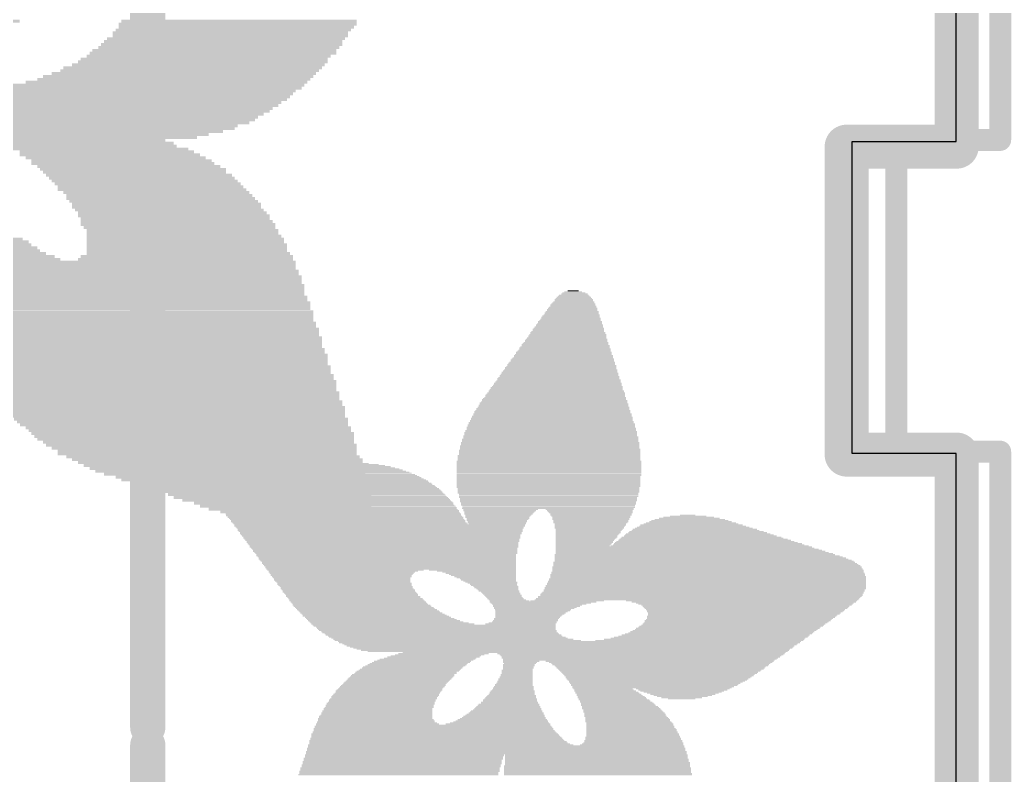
# Model space of a CAD drawing. Extents: x -0.1 to 24.1, y -0.3 to 31.9.
# Drawn here: x 18.34 to 24.06, y 18.09 to 22.45 of the extents above; entities that cross this region are included whole.
import ezdxf

# ---------------------------------------------------------------- set-up
doc = ezdxf.new("R2010")
doc.units = 0
for name, color, linetype in [('16', 132, 'CONTINUOUS'), ('20', 53, 'CONTINUOUS'), ('21', 253, 'CONTINUOUS'), ('22', 253, 'CONTINUOUS'), ('51', 253, 'CONTINUOUS'), ('52', 253, 'CONTINUOUS')]:
    doc.layers.add(name, color=color, linetype=linetype)

# ---------------------------------------------------------------- blocks, each defined once
blk = doc.blocks.new('RECT')
blk.add_solid([(-0.5, -0.5), (0.5, -0.5), (-0.5, 0.5), (0.5, 0.5)])

msp = doc.modelspace()

# ---------------------------------------------------------------- linework, layer by layer
at = {"layer": '16', "const_width": 0.254}
for points in [[(23.749, 21.717), (23.749, 27.813)], [(23.114, 19.939), (23.114, 21.717)], [(23.114, 21.717), (23.749, 21.717)], [(23.749, 19.939), (23.114, 19.939)], [(23.749, 15.113), (23.749, 19.939)]]:
    msp.add_lwpolyline(points, dxfattribs=at)
at = {"layer": '16', "const_width": 0.127}
for points in [[(23.1775, 21.717, 1), (23.0505, 21.717)], [(23.114, 21.7805, 1), (23.114, 21.6535)], [(23.749, 21.6535, 1), (23.749, 21.7805)], [(23.6855, 21.717, 1), (23.8125, 21.717)], [(23.114, 20.0025, 1), (23.114, 19.8755)], [(23.8125, 19.939, 1), (23.6855, 19.939)], [(23.749, 19.8755, 1), (23.749, 20.0025)], [(23.0505, 19.939, 1), (23.1775, 19.939)]]:
    msp.add_lwpolyline(points, format="xyb", dxfattribs=at)
at = {"layer": '20'}
for p, q in [((23.746, 21.746), (23.746, 28)), ((23.146, 19.946), (23.146, 21.746)), ((23.146, 21.746), (23.746, 21.746)), ((23.746, 19.946), (23.146, 19.946)), ((23.746, 15.0586), (23.746, 19.946))]:
    msp.add_line(p, q, dxfattribs=at)
at = {"layer": '21', "const_width": 0.2032}
msp.add_lwpolyline([(19.08, 18.3626), (19.08, 30.9226)], dxfattribs=at)
at = {"layer": '21', "const_width": 0.1016}
msp.add_lwpolyline([(19.0292, 18.3626, 1), (19.1308, 18.3626)], format="xyb", dxfattribs=at)
at = {"layer": '51', "const_width": 0.2032}
msp.add_lwpolyline([(19.08, 18.2626), (19.08, 15.8226)], dxfattribs=at)
at = {"layer": '51', "const_width": 0.1016}
msp.add_lwpolyline([(19.1308, 18.2626, 1), (19.0292, 18.2626)], format="xyb", dxfattribs=at)
at = {"layer": '52', "const_width": 0.127}
for points in [[(24, 27.756), (24, 21.756)], [(23.4, 21.756), (23.4, 19.956)], [(24, 21.756), (23.4, 21.756)], [(23.4, 19.956), (24, 19.956)], [(24, 19.956), (24, 0.256)]]:
    msp.add_lwpolyline(points, dxfattribs=at)
at = {"layer": '52', "const_width": 0.0635}
for points in [[(23.4, 21.7877, 1), (23.4, 21.7243)], [(23.4318, 21.756, 1), (23.3683, 21.756)], [(24, 21.7243, 1), (24, 21.7877)], [(23.9683, 21.756, 1), (24.0317, 21.756)], [(23.4, 19.9877, 1), (23.4, 19.9243)], [(23.3683, 19.956, 1), (23.4318, 19.956)], [(24.0317, 19.956, 1), (23.9683, 19.956)], [(24, 19.9243, 1), (24, 19.9877)]]:
    msp.add_lwpolyline(points, format="xyb", dxfattribs=at)

# ---------------------------------------------------------------- block references
at = {"layer": '21'}
for p, xscale, yscale in [((21.536, 20.8851), 0.0635, 0.0063), ((21.5392, 20.8344), 0.2222, 0.0063), ((21.5392, 20.828), 0.2222, 0.0064), ((21.5392, 20.8407), 0.2096, 0.0064), ((21.5392, 20.847), 0.1968, 0.0063), ((21.5392, 20.8534), 0.1842, 0.0064), ((21.5392, 20.8598), 0.1714, 0.0063), ((21.5424, 20.8661), 0.1524, 0.0064), ((21.5392, 20.8725), 0.1334, 0.0063), ((21.536, 20.8788), 0.1016, 0.0064), ((21.5297, 20.7772), 0.2921, 0.0064), ((21.5297, 20.7708), 0.2921, 0.0063), ((21.5328, 20.7836), 0.2857, 0.0063), ((21.5328, 20.7899), 0.2731, 0.0064), ((21.5328, 20.8026), 0.2603, 0.0064), ((21.536, 20.7963), 0.2667, 0.0063), ((21.536, 20.8089), 0.254, 0.0063), ((21.536, 20.8153), 0.2413, 0.0064), ((21.5392, 20.8217), 0.235, 0.0063), ((21.517, 20.7137), 0.3556, 0.0064), ((21.5202, 20.7201), 0.3493, 0.0063), ((21.5202, 20.7327), 0.3365, 0.0063), ((21.5234, 20.7264), 0.3429, 0.0064), ((21.5233, 20.7391), 0.3302, 0.0064), ((21.5265, 20.7455), 0.3238, 0.0063), ((21.5265, 20.7582), 0.3112, 0.0063), ((21.5265, 20.7518), 0.3112, 0.0064), ((21.5297, 20.7645), 0.3048, 0.0064), ((21.5075, 20.6629), 0.4127, 0.0064), ((21.5075, 20.6565), 0.4127, 0.0063), ((21.5106, 20.6693), 0.4064, 0.0063), ((21.5107, 20.6756), 0.3937, 0.0064), ((21.5138, 20.6883), 0.3874, 0.0064), ((21.5138, 20.682), 0.3874, 0.0063), ((21.5138, 20.6946), 0.3746, 0.0063), ((21.517, 20.7074), 0.3683, 0.0063), ((21.517, 20.701), 0.3683, 0.0064), ((21.4947, 20.5994), 0.4763, 0.0064), ((21.4979, 20.6058), 0.4699, 0.0063), ((21.4979, 20.6121), 0.4572, 0.0064), ((21.5011, 20.6248), 0.4508, 0.0064), ((21.5011, 20.6184), 0.4508, 0.0063), ((21.5043, 20.6312), 0.4445, 0.0063), ((21.5043, 20.6439), 0.4318, 0.0063), ((21.5043, 20.6375), 0.4318, 0.0064), ((21.5043, 20.6502), 0.4191, 0.0064), ((21.4852, 20.5422), 0.5334, 0.0063), ((21.4853, 20.555), 0.5207, 0.0063), ((21.4884, 20.5486), 0.527, 0.0064), ((21.4884, 20.5613), 0.5144, 0.0064), ((21.4884, 20.574), 0.5016, 0.0064), ((21.4916, 20.5677), 0.508, 0.0063), ((21.4916, 20.5803), 0.4953, 0.0063), ((21.4947, 20.5867), 0.4889, 0.0064), ((21.4947, 20.5931), 0.4763, 0.0063), ((21.4726, 20.4851), 0.5969, 0.0064), ((21.4757, 20.4915), 0.5906, 0.0063), ((21.4757, 20.4978), 0.5778, 0.0064), ((21.4789, 20.5105), 0.5715, 0.0064), ((21.4789, 20.5041), 0.5715, 0.0063), ((21.4789, 20.5169), 0.5588, 0.0063), ((21.4821, 20.5296), 0.5525, 0.0063), ((21.4821, 20.5232), 0.5525, 0.0064), ((21.4821, 20.5359), 0.5397, 0.0064), ((21.463, 20.428), 0.654, 0.0063), ((21.463, 20.4407), 0.6414, 0.0063), ((21.463, 20.4343), 0.6414, 0.0064), ((21.4662, 20.447), 0.635, 0.0064), ((21.4662, 20.4597), 0.6223, 0.0064), ((21.4694, 20.4534), 0.6287, 0.0063), ((21.4694, 20.4661), 0.6159, 0.0063), ((21.4725, 20.4724), 0.6096, 0.0064), ((21.4726, 20.4788), 0.5969, 0.0063), ((21.4503, 20.3772), 0.7048, 0.0063), ((21.4535, 20.3708), 0.7112, 0.0064), ((21.4535, 20.3835), 0.6985, 0.0064), ((21.4566, 20.3899), 0.6921, 0.0063), ((21.4535, 20.3962), 0.6858, 0.0064), ((21.4566, 20.4026), 0.6795, 0.0063), ((21.4566, 20.4153), 0.6667, 0.0063), ((21.4598, 20.4089), 0.6731, 0.0064), ((21.4598, 20.4216), 0.6604, 0.0064), ((21.4376, 20.3137), 0.7684, 0.0063), ((21.4408, 20.3264), 0.762, 0.0063), ((21.4408, 20.32), 0.762, 0.0064), ((21.444, 20.3327), 0.7557, 0.0064), ((21.444, 20.3391), 0.7429, 0.0063), ((21.4471, 20.3518), 0.7366, 0.0063), ((21.4471, 20.3454), 0.7366, 0.0064), ((21.4472, 20.3581), 0.7239, 0.0064), ((21.4503, 20.3645), 0.7176, 0.0063), ((21.4249, 20.2565), 0.8318, 0.0064), ((21.4281, 20.2629), 0.8255, 0.0063), ((21.4313, 20.2692), 0.8191, 0.0064), ((21.4313, 20.2819), 0.8065, 0.0064), ((21.4313, 20.2756), 0.8065, 0.0063), ((21.4345, 20.2883), 0.8001, 0.0063), ((21.4376, 20.2946), 0.7938, 0.0064), ((21.4376, 20.3073), 0.781, 0.0064), ((21.4376, 20.301), 0.781, 0.0063), ((21.4185, 20.2057), 0.8827, 0.0064), ((21.4185, 20.1994), 0.8827, 0.0063), ((21.4217, 20.2121), 0.8763, 0.0063), ((21.4217, 20.2248), 0.8636, 0.0063), ((21.4217, 20.2184), 0.8636, 0.0064), ((21.4217, 20.2375), 0.8509, 0.0063), ((21.4249, 20.2311), 0.8572, 0.0064), ((21.4249, 20.2438), 0.8446, 0.0064), ((21.4281, 20.2502), 0.8382, 0.0063), ((21.4122, 20.1486), 0.9334, 0.0063), ((21.4122, 20.1422), 0.9334, 0.0064), ((21.4122, 20.1613), 0.9208, 0.0063), ((21.4154, 20.1549), 0.9271, 0.0064), ((21.4154, 20.174), 0.9144, 0.0063), ((21.4154, 20.1676), 0.9144, 0.0064), ((21.4154, 20.1867), 0.9017, 0.0063), ((21.4154, 20.1803), 0.9017, 0.0064), ((21.4185, 20.193), 0.8953, 0.0064), ((21.4059, 20.0978), 0.9715, 0.0063), ((21.4091, 20.0914), 0.9779, 0.0064), ((21.4091, 20.0851), 0.9779, 0.0063), ((21.409, 20.1105), 0.9652, 0.0063), ((21.409, 20.1041), 0.9652, 0.0064), ((21.4091, 20.1232), 0.9525, 0.0063), ((21.4122, 20.1168), 0.9588, 0.0064), ((21.409, 20.1359), 0.9398, 0.0063), ((21.4122, 20.1295), 0.9462, 0.0064), ((21.4027, 20.0279), 1.016, 0.0064), ((21.4027, 20.047), 1.0033, 0.0063), ((21.4059, 20.0406), 1.0097, 0.0064), ((21.4059, 20.0343), 1.0097, 0.0063), ((21.4059, 20.066), 0.9969, 0.0064), ((21.4059, 20.0597), 0.9969, 0.0063), ((21.4059, 20.0533), 0.9969, 0.0064), ((21.409, 20.0724), 0.9906, 0.0063), ((21.4059, 20.0787), 0.9843, 0.0064), ((21.3995, 19.9898), 1.035, 0.0064), ((21.3995, 19.9835), 1.035, 0.0063), ((21.3995, 19.9771), 1.035, 0.0064), ((21.4027, 19.9708), 1.0414, 0.0063), ((21.4027, 20.0089), 1.0287, 0.0063), ((21.4027, 20.0025), 1.0287, 0.0064), ((21.4027, 19.9962), 1.0287, 0.0063), ((21.4027, 20.0216), 1.016, 0.0063), ((21.4027, 20.0152), 1.016, 0.0064), ((21.3964, 19.9327), 1.0541, 0.0063), ((21.3964, 19.9263), 1.0541, 0.0064), ((21.3964, 19.92), 1.0541, 0.0063), ((21.3964, 19.9136), 1.0541, 0.0064), ((21.3995, 19.9644), 1.0478, 0.0064), ((21.3995, 19.9581), 1.0478, 0.0063), ((21.3995, 19.9517), 1.0478, 0.0064), ((21.3995, 19.9454), 1.0478, 0.0063), ((21.3995, 19.939), 1.0478, 0.0064), ((20.012, 19.8565), 1.0414, 0.0063), ((20.0025, 19.8628), 1.0096, 0.0064), ((19.9962, 19.8692), 0.9715, 0.0063), ((19.9867, 19.8755), 0.9271, 0.0064), ((19.974, 19.8819), 0.8763, 0.0063), ((19.9581, 19.8882), 0.7937, 0.0064), ((21.3963, 19.9009), 1.0668, 0.0064), ((21.3963, 19.8946), 1.0668, 0.0063), ((21.3963, 19.8882), 1.0668, 0.0064), ((21.3963, 19.8819), 1.0668, 0.0063), ((21.3963, 19.8755), 1.0668, 0.0064), ((21.3963, 19.8692), 1.0668, 0.0063), ((21.3963, 19.8628), 1.0668, 0.0064), ((21.3963, 19.8565), 1.0668, 0.0063), ((21.3964, 19.9073), 1.0541, 0.0063), ((20.0533, 19.812), 1.1874, 0.0064), ((20.0597, 19.8056), 1.2001, 0.0063), ((20.066, 19.7993), 1.2128, 0.0064), ((20.0501, 19.8184), 1.1684, 0.0063), ((20.0374, 19.8311), 1.1303, 0.0063), ((20.047, 19.8247), 1.1493, 0.0064), ((20.0343, 19.8374), 1.1113, 0.0064), ((20.0184, 19.8501), 1.0668, 0.0064), ((20.0279, 19.8438), 1.0858, 0.0063), ((21.3963, 19.8501), 1.0668, 0.0064), ((21.3963, 19.8438), 1.0668, 0.0063), ((21.3963, 19.8374), 1.0668, 0.0064), ((21.3963, 19.8311), 1.0668, 0.0063), ((21.3963, 19.8247), 1.0668, 0.0064), ((21.3963, 19.8184), 1.0668, 0.0063), ((21.3932, 19.812), 1.0605, 0.0064), ((21.3932, 19.8056), 1.0605, 0.0063), ((21.3932, 19.7993), 1.0605, 0.0064), ((20.0914, 19.7612), 1.289, 0.0064), ((20.0946, 19.7549), 1.2954, 0.0063), ((20.1041, 19.7422), 1.3144, 0.0063), ((20.0851, 19.7675), 1.2763, 0.0063), ((20.0978, 19.7485), 1.3017, 0.0064), ((20.0692, 19.793), 1.2319, 0.0063), ((20.0755, 19.7866), 1.2446, 0.0064), ((20.0787, 19.7803), 1.251, 0.0063), ((20.0851, 19.7739), 1.2637, 0.0064), ((21.3932, 19.793), 1.0605, 0.0063), ((21.3932, 19.7866), 1.0605, 0.0064), ((21.3932, 19.7803), 1.0605, 0.0063), ((21.3932, 19.7739), 1.0605, 0.0064), ((21.3932, 19.7675), 1.0605, 0.0063), ((21.3932, 19.7612), 1.0605, 0.0064), ((21.3932, 19.7549), 1.0605, 0.0063), ((21.39, 19.7485), 1.0541, 0.0064), ((21.3932, 19.7422), 1.0477, 0.0063), ((20.1105, 19.7358), 1.3145, 0.0064), ((20.1136, 19.7294), 1.3208, 0.0063), ((20.1168, 19.7231), 1.3272, 0.0064), ((20.1199, 19.7168), 1.3335, 0.0063), ((20.1264, 19.7104), 1.3335, 0.0064), ((20.1295, 19.7041), 1.3398, 0.0063), ((20.1359, 19.6977), 1.3399, 0.0064), ((20.139, 19.6913), 1.3462, 0.0063), ((20.1454, 19.685), 1.3462, 0.0064), ((21.39, 19.7168), 1.0414, 0.0063), ((21.3932, 19.7358), 1.0477, 0.0064), ((21.3932, 19.7294), 1.0477, 0.0063), ((21.3932, 19.7231), 1.0477, 0.0064), ((21.3932, 19.7104), 1.0351, 0.0064), ((21.3932, 19.7041), 1.0351, 0.0063), ((21.3932, 19.6977), 1.0351, 0.0064), ((21.39, 19.6913), 1.0287, 0.0063), ((21.3932, 19.685), 1.0223, 0.0064), ((20.1486, 19.6787), 1.3525, 0.0063), ((20.1549, 19.6723), 1.3526, 0.0064), ((20.158, 19.666), 1.3589, 0.0063), ((20.1645, 19.6596), 1.3589, 0.0064), ((20.1676, 19.6532), 1.3526, 0.0063), ((20.174, 19.6469), 1.3525, 0.0064), ((20.1772, 19.6406), 1.3589, 0.0063), ((20.1835, 19.6342), 1.3589, 0.0064), ((20.1867, 19.6279), 1.3525, 0.0063), ((21.3932, 19.6787), 1.0223, 0.0063), ((21.3932, 19.6723), 1.0223, 0.0064), ((21.39, 19.666), 1.016, 0.0063), ((21.3932, 19.6596), 1.0097, 0.0064), ((21.3932, 19.6532), 1.0097, 0.0063), ((21.39, 19.6469), 1.0033, 0.0064), ((21.39, 19.6279), 0.9906, 0.0063), ((21.3932, 19.6406), 0.9969, 0.0063), ((21.3932, 19.6342), 0.9969, 0.0064), ((20.1898, 19.6215), 1.3589, 0.0064), ((20.1961, 19.6151), 1.3589, 0.0063), ((20.1994, 19.6088), 1.3525, 0.0064), ((20.2057, 19.6025), 1.3526, 0.0063), ((20.2089, 19.5961), 1.3589, 0.0064), ((20.2121, 19.5898), 1.3525, 0.0063), ((20.2184, 19.5834), 1.3526, 0.0064), ((20.2216, 19.577), 1.3589, 0.0063), ((20.2248, 19.5707), 1.3525, 0.0064), ((21.1105, 19.6151), 0.4191, 0.0063), ((21.1169, 19.6215), 0.4318, 0.0064), ((21.1106, 19.6088), 0.4064, 0.0064), ((21.1074, 19.6025), 0.4, 0.0063), ((21.1043, 19.5961), 0.3937, 0.0064), ((21.1042, 19.5898), 0.381, 0.0063), ((21.1011, 19.5834), 0.3747, 0.0064), ((21.0979, 19.577), 0.3683, 0.0063), ((21.1011, 19.5707), 0.3619, 0.0064), ((21.6313, 19.6215), 0.508, 0.0064), ((21.6313, 19.6151), 0.4953, 0.0063), ((21.6345, 19.6088), 0.4889, 0.0064), ((21.6376, 19.6025), 0.4826, 0.0063), ((21.6377, 19.5961), 0.4699, 0.0064), ((21.6377, 19.5898), 0.4699, 0.0063), ((21.6376, 19.5834), 0.4572, 0.0064), ((21.6408, 19.577), 0.4508, 0.0063), ((21.6377, 19.5707), 0.4445, 0.0064), ((22.206, 19.5707), 0.3493, 0.0064), ((22.2028, 19.577), 0.2921, 0.0063), ((22.1996, 19.5834), 0.2096, 0.0064), ((22.1965, 19.5898), 0.0889, 0.0063), ((20.2311, 19.5644), 1.3526, 0.0063), ((20.2375, 19.558), 1.3525, 0.0064), ((20.2375, 19.5517), 1.3525, 0.0063), ((20.2438, 19.5453), 1.3526, 0.0064), ((20.2502, 19.5389), 1.3525, 0.0063), ((20.4184, 19.5326), 1.6764, 0.0064), ((20.4184, 19.5263), 1.6764, 0.0063), ((20.4184, 19.5199), 1.6637, 0.0064), ((20.4216, 19.5136), 1.6574, 0.0063), ((21.0979, 19.5644), 0.3556, 0.0063), ((21.0947, 19.558), 0.3492, 0.0064), ((21.0979, 19.5517), 0.3429, 0.0063), ((21.0947, 19.5453), 0.3366, 0.0064), ((21.0979, 19.5389), 0.3302, 0.0063), ((21.6377, 19.5644), 0.4445, 0.0063), ((21.6376, 19.558), 0.4318, 0.0064), ((21.6376, 19.5517), 0.4318, 0.0063), ((21.6345, 19.5453), 0.4255, 0.0064), ((21.6345, 19.5389), 0.4127, 0.0063), ((21.6345, 19.5326), 0.4127, 0.0064), ((21.6313, 19.5263), 0.4064, 0.0063), ((21.6281, 19.5199), 0.4, 0.0064), ((21.6281, 19.5136), 0.4, 0.0063), ((22.2314, 19.5136), 0.6795, 0.0063), ((22.2281, 19.5199), 0.6477, 0.0064), ((22.225, 19.5263), 0.616, 0.0063), ((22.2187, 19.5326), 0.5905, 0.0064), ((22.2155, 19.5389), 0.5461, 0.0063), ((22.2155, 19.5453), 0.5207, 0.0064), ((22.2123, 19.5517), 0.4762, 0.0063), ((22.2092, 19.558), 0.4445, 0.0064), ((22.2091, 19.5644), 0.4064, 0.0063), ((20.4216, 19.5072), 1.6446, 0.0064), ((20.4216, 19.5008), 1.6446, 0.0063), ((20.4247, 19.4945), 1.6383, 0.0064), ((20.4248, 19.4882), 1.6256, 0.0063), ((20.4248, 19.4818), 1.6256, 0.0064), ((20.4247, 19.4755), 1.6129, 0.0063), ((20.428, 19.4691), 1.6065, 0.0064), ((20.4311, 19.4627), 1.6002, 0.0063), ((20.4311, 19.4564), 1.6002, 0.0064), ((21.6281, 19.5072), 0.3874, 0.0064), ((21.6249, 19.5008), 0.381, 0.0063), ((21.6154, 19.4755), 0.362, 0.0063), ((21.6122, 19.4691), 0.3556, 0.0064), ((21.6122, 19.4627), 0.3556, 0.0063), ((21.609, 19.4564), 0.3493, 0.0064), ((21.6218, 19.4945), 0.3747, 0.0064), ((21.6218, 19.4882), 0.3747, 0.0063), ((21.6186, 19.4818), 0.3683, 0.0064), ((22.279, 19.4564), 0.9398, 0.0064), ((22.2758, 19.4627), 0.9208, 0.0063), ((22.2695, 19.4691), 0.8827, 0.0064), ((22.2631, 19.4755), 0.8572, 0.0063), ((22.2568, 19.4818), 0.8319, 0.0064), ((22.2536, 19.4882), 0.8001, 0.0063), ((22.2473, 19.4945), 0.7747, 0.0064), ((22.2409, 19.5008), 0.7366, 0.0063), ((22.2377, 19.5072), 0.7176, 0.0064), ((20.4312, 19.4501), 1.5875, 0.0063), ((20.4343, 19.4437), 1.5812, 0.0064), ((20.4375, 19.4374), 1.5748, 0.0063), ((20.4343, 19.431), 1.5684, 0.0064), ((20.4375, 19.4246), 1.5621, 0.0063), ((20.4407, 19.4183), 1.5557, 0.0064), ((20.4438, 19.412), 1.5494, 0.0063), ((20.4438, 19.4056), 1.5494, 0.0064), ((20.4439, 19.3993), 1.5367, 0.0063), ((21.6059, 19.4501), 0.3429, 0.0063), ((21.6027, 19.4437), 0.3366, 0.0064), ((21.5995, 19.4374), 0.3302, 0.0063), ((21.5995, 19.431), 0.3302, 0.0064), ((21.5964, 19.4246), 0.3239, 0.0063), ((21.5932, 19.4183), 0.3175, 0.0064), ((21.59, 19.412), 0.3112, 0.0063), ((22.1742, 19.4056), 1.4796, 0.0064), ((22.1806, 19.3993), 1.4923, 0.0063), ((22.3234, 19.412), 1.143, 0.0063), ((22.3171, 19.4183), 1.1049, 0.0064), ((22.3139, 19.4246), 1.0858, 0.0063), ((22.3043, 19.431), 1.0541, 0.0064), ((22.298, 19.4374), 1.0287, 0.0063), ((22.2949, 19.4437), 0.9969, 0.0064), ((22.2885, 19.4501), 0.9716, 0.0063), ((20.447, 19.3929), 1.5304, 0.0064), ((20.4502, 19.3865), 1.524, 0.0063), ((20.4502, 19.3802), 1.524, 0.0064), ((20.4534, 19.3739), 1.5177, 0.0063), ((20.4566, 19.3675), 1.5113, 0.0064), ((20.4565, 19.3612), 1.4986, 0.0063), ((20.4565, 19.3548), 1.4986, 0.0064), ((20.4597, 19.3484), 1.4922, 0.0063), ((20.4628, 19.3421), 1.4859, 0.0064), ((22.2599, 19.3484), 1.6637, 0.0063), ((22.2377, 19.3612), 1.6192, 0.0063), ((22.2504, 19.3548), 1.6446, 0.0064), ((22.2695, 19.3421), 1.6827, 0.0064), ((22.2028, 19.3865), 1.5367, 0.0063), ((22.2123, 19.3802), 1.5558, 0.0064), ((22.2218, 19.3739), 1.5748, 0.0063), ((22.2345, 19.3675), 1.6002, 0.0064), ((22.1933, 19.3929), 1.5177, 0.0064), ((20.4628, 19.3358), 1.4859, 0.0063), ((20.4661, 19.3294), 1.4795, 0.0064), ((20.4692, 19.3231), 1.4732, 0.0063), ((20.4724, 19.3167), 1.4668, 0.0064), ((20.4724, 19.3103), 1.4668, 0.0063), ((20.4756, 19.304), 1.4605, 0.0064), ((20.4788, 19.2977), 1.4541, 0.0063), ((20.4819, 19.2913), 1.4478, 0.0064), ((20.4819, 19.285), 1.4478, 0.0063), ((22.3076, 19.2913), 1.7843, 0.0064), ((22.3076, 19.285), 1.7843, 0.0063), ((22.2917, 19.3167), 1.7399, 0.0064), ((22.298, 19.3103), 1.7526, 0.0063), ((22.3012, 19.304), 1.759, 0.0064), ((22.3076, 19.2977), 1.7717, 0.0063), ((22.2758, 19.3358), 1.6954, 0.0063), ((22.2854, 19.3294), 1.7145, 0.0064), ((22.2917, 19.3231), 1.7272, 0.0063), ((20.4851, 19.2786), 1.4414, 0.0064), ((20.2216, 19.2722), 0.9017, 0.0063), ((20.2089, 19.2659), 0.8636, 0.0064), ((20.1994, 19.2596), 0.8445, 0.0063), ((20.1994, 19.2532), 0.8319, 0.0064), ((20.1962, 19.2405), 0.8128, 0.0064), ((20.1994, 19.2469), 0.8191, 0.0063), ((20.1994, 19.2341), 0.8065, 0.0063), ((20.1994, 19.2278), 0.7937, 0.0064), ((20.955, 19.2722), 0.5016, 0.0063), ((20.9772, 19.2659), 0.4572, 0.0064), ((20.9931, 19.2596), 0.4254, 0.0063), ((21.0026, 19.2532), 0.4064, 0.0064), ((21.0122, 19.2469), 0.3873, 0.0063), ((21.0185, 19.2405), 0.3746, 0.0064), ((21.028, 19.2341), 0.3556, 0.0063), ((21.0343, 19.2278), 0.3429, 0.0064), ((22.3139, 19.2341), 1.8224, 0.0063), ((22.3139, 19.2278), 1.8224, 0.0064), ((22.3108, 19.2469), 1.8161, 0.0063), ((22.3108, 19.2405), 1.8161, 0.0064), ((22.3107, 19.2596), 1.8034, 0.0063), ((22.3139, 19.2532), 1.8098, 0.0064), ((22.3108, 19.2786), 1.7907, 0.0064), ((22.3139, 19.2722), 1.797, 0.0063), ((22.3139, 19.2659), 1.797, 0.0064), ((20.2025, 19.2215), 0.7874, 0.0063), ((20.2025, 19.2151), 0.7874, 0.0064), ((20.2057, 19.2088), 0.781, 0.0063), ((20.2089, 19.2024), 0.7747, 0.0064), ((20.2153, 19.196), 0.7747, 0.0063), ((20.2153, 19.1897), 0.7747, 0.0064), ((20.2184, 19.1834), 0.7684, 0.0063), ((20.2248, 19.177), 0.7683, 0.0064), ((20.2279, 19.1707), 0.762, 0.0063), ((21.0439, 19.2215), 0.3238, 0.0063), ((21.0471, 19.2151), 0.3175, 0.0064), ((21.0534, 19.2088), 0.3048, 0.0063), ((21.063, 19.2024), 0.2985, 0.0064), ((21.0693, 19.196), 0.2858, 0.0063), ((21.0756, 19.1897), 0.2731, 0.0064), ((21.0789, 19.1834), 0.2667, 0.0063), ((21.0884, 19.177), 0.2603, 0.0064), ((21.0915, 19.1707), 0.254, 0.0063), ((22.298, 19.1707), 1.8542, 0.0063), ((22.3012, 19.1834), 1.8478, 0.0063), ((22.3012, 19.177), 1.8478, 0.0064), ((22.3043, 19.196), 1.8415, 0.0063), ((22.3043, 19.1897), 1.8415, 0.0064), ((22.3076, 19.2088), 1.8351, 0.0063), ((22.3076, 19.2024), 1.8351, 0.0064), ((22.3107, 19.2215), 1.8288, 0.0063), ((22.3107, 19.2151), 1.8288, 0.0064), ((20.2311, 19.1643), 0.7684, 0.0064), ((20.2375, 19.1579), 0.7683, 0.0063), ((20.2406, 19.1516), 0.762, 0.0064), ((20.2438, 19.1453), 0.7684, 0.0063), ((20.2502, 19.1389), 0.7683, 0.0064), ((20.2565, 19.1326), 0.7684, 0.0063), ((20.266, 19.1198), 0.7747, 0.0063), ((20.2597, 19.1262), 0.762, 0.0064), ((20.2692, 19.1135), 0.7684, 0.0064), ((21.0979, 19.1643), 0.2413, 0.0064), ((21.1011, 19.1579), 0.2349, 0.0063), ((21.1074, 19.1516), 0.235, 0.0064), ((21.1137, 19.1453), 0.2223, 0.0063), ((21.1201, 19.1389), 0.2222, 0.0064), ((21.1233, 19.1326), 0.2159, 0.0063), ((21.1297, 19.1262), 0.2159, 0.0064), ((21.1328, 19.1198), 0.2096, 0.0063), ((21.1392, 19.1135), 0.2095, 0.0064), ((22.2662, 19.1198), 1.8669, 0.0063), ((22.2631, 19.1135), 1.8606, 0.0064), ((22.2758, 19.1326), 1.8606, 0.0063), ((22.2758, 19.1262), 1.8606, 0.0064), ((22.2822, 19.1389), 1.8605, 0.0064), ((22.2853, 19.1453), 1.8542, 0.0063), ((22.2917, 19.1579), 1.8542, 0.0063), ((22.2917, 19.1516), 1.8542, 0.0064), ((22.298, 19.1643), 1.8542, 0.0064), ((20.2788, 19.1072), 0.7747, 0.0063), ((20.2851, 19.1008), 0.7747, 0.0064), ((20.2883, 19.0945), 0.7811, 0.0063), ((20.2946, 19.0881), 0.781, 0.0064), ((20.301, 19.0817), 0.7811, 0.0063), ((20.3073, 19.0754), 0.781, 0.0064), ((20.3137, 19.0691), 0.7937, 0.0063), ((20.32, 19.0627), 0.7938, 0.0064), ((20.3296, 19.0564), 0.8001, 0.0063), ((21.1455, 19.1072), 0.2096, 0.0063), ((21.155, 19.1008), 0.2159, 0.0064), ((21.1677, 19.0945), 0.2286, 0.0063), ((21.3614, 19.0881), 0.616, 0.0064), ((21.3487, 19.0817), 0.5778, 0.0063), ((21.3392, 19.0754), 0.5461, 0.0064), ((21.3297, 19.0691), 0.5143, 0.0063), ((21.3233, 19.0627), 0.5016, 0.0064), ((21.317, 19.0564), 0.4763, 0.0063), ((21.5011, 19.0945), 0.4254, 0.0063), ((22.2473, 19.1008), 1.8669, 0.0064), ((22.2536, 19.1072), 1.8669, 0.0063), ((22.5076, 19.0945), 1.3335, 0.0063), ((22.5203, 19.0881), 1.2954, 0.0064), ((22.5267, 19.0817), 1.2573, 0.0063), ((22.5298, 19.0754), 1.2382, 0.0064), ((22.5362, 19.0691), 1.2129, 0.0063), ((22.533, 19.0627), 1.1938, 0.0064), ((22.5329, 19.0564), 1.1811, 0.0063), ((20.3359, 19.05), 0.8001, 0.0064), ((20.3454, 19.0436), 0.8064, 0.0063), ((20.3549, 19.0373), 0.8128, 0.0064), ((20.3613, 19.031), 0.8128, 0.0063), ((20.3708, 19.0246), 0.8192, 0.0064), ((20.3803, 19.0183), 0.8255, 0.0063), ((20.3962, 19.0055), 0.8446, 0.0063), ((20.3899, 19.0119), 0.8319, 0.0064), ((20.4089, 18.9992), 0.8446, 0.0064), ((21.3106, 19.05), 0.4636, 0.0064), ((21.3042, 19.0436), 0.4381, 0.0063), ((21.3011, 19.0373), 0.4318, 0.0064), ((21.2948, 19.031), 0.4191, 0.0063), ((21.2884, 19.0246), 0.4064, 0.0064), ((21.2852, 19.0183), 0.4, 0.0063), ((21.2789, 19.0119), 0.3873, 0.0064), ((21.2757, 19.0055), 0.381, 0.0063), ((21.2725, 18.9992), 0.3746, 0.0064), ((22.533, 19.05), 1.1684, 0.0064), ((22.5298, 19.0436), 1.1494, 0.0063), ((22.5298, 19.0373), 1.1366, 0.0064), ((22.5076, 19.0055), 1.0922, 0.0063), ((22.5044, 18.9992), 1.0858, 0.0064), ((22.5267, 19.031), 1.1303, 0.0063), ((22.5235, 19.0246), 1.1113, 0.0064), ((22.5203, 19.0183), 1.1049, 0.0063), ((22.5139, 19.0119), 1.0922, 0.0064), ((20.4216, 18.9929), 0.8572, 0.0063), ((20.4311, 18.9865), 0.8636, 0.0064), ((20.4439, 18.9802), 0.8763, 0.0063), ((20.4565, 18.9738), 0.889, 0.0064), ((20.4756, 18.9674), 0.9144, 0.0063), ((20.4946, 18.9611), 0.9398, 0.0064), ((20.7327, 18.9548), 1.4033, 0.0063), ((20.7359, 18.9484), 1.397, 0.0064), ((20.7423, 18.9421), 1.3843, 0.0063), ((21.2312, 18.9611), 0.4064, 0.0064), ((21.244, 18.9674), 0.3937, 0.0063), ((21.2535, 18.9738), 0.3747, 0.0064), ((21.2598, 18.9802), 0.3746, 0.0063), ((21.2661, 18.9929), 0.3747, 0.0063), ((21.263, 18.9865), 0.3683, 0.0064), ((22.4378, 18.9421), 1.0541, 0.0063), ((22.4473, 18.9484), 1.0605, 0.0064), ((22.4567, 18.9548), 1.0541, 0.0063), ((22.4632, 18.9611), 1.0541, 0.0064), ((22.4727, 18.9674), 1.0605, 0.0063), ((22.479, 18.9738), 1.0604, 0.0064), ((22.4854, 18.9802), 1.0731, 0.0063), ((22.4917, 18.9865), 1.0732, 0.0064), ((22.4981, 18.9929), 1.0731, 0.0063), ((20.7455, 18.9357), 1.3779, 0.0064), ((20.7486, 18.9293), 1.3716, 0.0063), ((20.755, 18.923), 1.3716, 0.0064), ((20.7614, 18.9167), 1.3589, 0.0063), ((20.7676, 18.9103), 1.3589, 0.0064), ((20.7772, 18.904), 1.3526, 0.0063), ((20.7868, 18.8976), 1.3589, 0.0064), ((20.7963, 18.8912), 1.3525, 0.0063), ((20.8089, 18.8849), 1.3653, 0.0064), ((22.3298, 18.8849), 1.1176, 0.0064), ((22.3457, 18.8912), 1.0985, 0.0063), ((22.3584, 18.8976), 1.0859, 0.0064), ((22.3742, 18.904), 1.0795, 0.0063), ((22.3869, 18.9103), 1.0668, 0.0064), ((22.3965, 18.9167), 1.0605, 0.0063), ((22.4092, 18.923), 1.0605, 0.0064), ((22.4186, 18.9293), 1.0541, 0.0063), ((22.4282, 18.9357), 1.0604, 0.0064), ((20.8217, 18.8786), 1.3653, 0.0063), ((20.8438, 18.8722), 1.3843, 0.0064), ((20.8693, 18.8659), 1.4224, 0.0063), ((21.5138, 18.8595), 2.6734, 0.0064), ((21.5138, 18.8531), 2.6606, 0.0063), ((21.517, 18.8468), 2.6289, 0.0064), ((21.5202, 18.8405), 2.6099, 0.0063), ((21.5202, 18.8341), 2.5845, 0.0064), ((21.5265, 18.8278), 2.559, 0.0063), ((22.2631, 18.8659), 1.2002, 0.0063), ((22.2917, 18.8722), 1.1557, 0.0064), ((22.3139, 18.8786), 1.124, 0.0063), ((21.5328, 18.8214), 2.5337, 0.0064), ((21.536, 18.815), 2.5019, 0.0063), ((21.5456, 18.8087), 2.4701, 0.0064), ((21.5615, 18.8024), 2.4257, 0.0063), ((20.7296, 18.7706), 0.5334, 0.0064), ((20.7423, 18.7769), 0.5207, 0.0063), ((20.7645, 18.7833), 0.5144, 0.0064), ((20.7868, 18.7897), 0.5207, 0.0063), ((21.6567, 18.796), 2.2098, 0.0064), ((21.9266, 18.7897), 1.6573, 0.0063), ((21.9298, 18.7833), 1.6383, 0.0064), ((21.9266, 18.7769), 1.6193, 0.0063), ((21.9266, 18.7706), 1.6065, 0.0064), ((20.6121, 18.7135), 0.5778, 0.0063), ((20.6248, 18.7198), 0.5778, 0.0064), ((20.6344, 18.7262), 0.5715, 0.0063), ((20.6439, 18.7325), 0.5651, 0.0064), ((20.6565, 18.7388), 0.5651, 0.0063), ((20.6661, 18.7452), 0.5588, 0.0064), ((20.682, 18.7516), 0.5525, 0.0063), ((20.6946, 18.7579), 0.5525, 0.0064), ((20.7105, 18.7643), 0.5334, 0.0063), ((21.9202, 18.7643), 1.5938, 0.0063), ((21.9202, 18.7579), 1.5812, 0.0064), ((21.2344, 18.7452), 0.2096, 0.0064), ((21.228, 18.7388), 0.1969, 0.0063), ((21.2217, 18.7262), 0.1842, 0.0063), ((21.2217, 18.7198), 0.1842, 0.0064), ((21.2185, 18.7135), 0.1778, 0.0063), ((21.9139, 18.7516), 1.5685, 0.0063), ((21.228, 18.7325), 0.1841, 0.0064), ((22.0345, 18.7452), 1.3144, 0.0064), ((22.0409, 18.7388), 1.2891, 0.0063), ((22.0409, 18.7325), 1.2637, 0.0064), ((22.0409, 18.7262), 1.2509, 0.0063), ((22.0441, 18.7198), 1.2319, 0.0064), ((22.0409, 18.7135), 1.2129, 0.0063), ((20.5455, 18.6563), 0.5969, 0.0064), ((20.5518, 18.6626), 0.5969, 0.0063), ((20.555, 18.669), 0.5905, 0.0064), ((20.5677, 18.6754), 0.5905, 0.0063), ((20.5708, 18.6817), 0.5842, 0.0064), ((20.5803, 18.6881), 0.5905, 0.0063), ((20.5899, 18.6944), 0.5842, 0.0064), ((20.5962, 18.7007), 0.5842, 0.0063), ((20.6058, 18.7071), 0.5779, 0.0064), ((21.2059, 18.6563), 0.1905, 0.0064), ((21.209, 18.669), 0.1842, 0.0064), ((21.209, 18.6626), 0.1842, 0.0063), ((21.2122, 18.6944), 0.1778, 0.0064), ((21.2122, 18.6881), 0.1778, 0.0063), ((21.2122, 18.6817), 0.1778, 0.0064), ((21.2122, 18.6754), 0.1778, 0.0063), ((21.2185, 18.7071), 0.1778, 0.0064), ((21.2154, 18.7007), 0.1715, 0.0063), ((22.0409, 18.7071), 1.2001, 0.0064), ((22.0409, 18.7007), 1.1875, 0.0063), ((22.0377, 18.6944), 1.1684, 0.0064), ((22.0376, 18.6881), 1.1557, 0.0063), ((22.0345, 18.6817), 1.1366, 0.0064), ((22.0345, 18.6754), 1.124, 0.0063), ((22.0313, 18.669), 1.1049, 0.0064), ((22.0313, 18.6626), 1.0922, 0.0063), ((22.0282, 18.6563), 1.0731, 0.0064), ((20.4915, 18.5992), 0.6033, 0.0063), ((20.4978, 18.6055), 0.6032, 0.0064), ((20.5009, 18.6119), 0.5969, 0.0063), ((20.5074, 18.6182), 0.5969, 0.0064), ((20.5137, 18.6245), 0.5969, 0.0063), ((20.5201, 18.6309), 0.5969, 0.0064), ((20.5264, 18.6373), 0.5969, 0.0063), ((20.5328, 18.6436), 0.5969, 0.0064), ((20.539, 18.65), 0.5969, 0.0063), ((21.1931, 18.5992), 0.2286, 0.0063), ((21.1931, 18.6119), 0.2159, 0.0063), ((21.1931, 18.6055), 0.2159, 0.0064), ((21.1963, 18.6182), 0.2096, 0.0064), ((21.1995, 18.6309), 0.2032, 0.0064), ((21.1995, 18.6245), 0.2032, 0.0063), ((21.2027, 18.6436), 0.1969, 0.0064), ((21.2027, 18.6373), 0.1969, 0.0063), ((21.2059, 18.65), 0.1905, 0.0063), ((22.025, 18.65), 1.0668, 0.0063), ((22.0218, 18.6436), 1.0478, 0.0064), ((22.0218, 18.6373), 1.035, 0.0063), ((22.0186, 18.6309), 1.016, 0.0064), ((22.0123, 18.6245), 1.0033, 0.0063), ((22.0091, 18.6182), 0.9842, 0.0064), ((22.0059, 18.6119), 0.9652, 0.0063), ((22.0028, 18.6055), 0.9589, 0.0064), ((21.9964, 18.5992), 0.9334, 0.0063), ((20.447, 18.542), 0.616, 0.0064), ((20.4534, 18.5483), 0.6159, 0.0063), ((20.4565, 18.5547), 0.6096, 0.0064), ((20.4629, 18.5611), 0.6096, 0.0063), ((20.4692, 18.5738), 0.6096, 0.0063), ((20.4661, 18.5674), 0.6033, 0.0064), ((20.4756, 18.5801), 0.6096, 0.0064), ((20.4788, 18.5864), 0.6033, 0.0063), ((20.4851, 18.5928), 0.6032, 0.0064), ((21.1773, 18.542), 0.2857, 0.0064), ((21.1804, 18.5483), 0.2794, 0.0063), ((21.1805, 18.5547), 0.2667, 0.0064), ((21.1836, 18.5674), 0.2604, 0.0064), ((21.1836, 18.5611), 0.2604, 0.0063), ((21.1868, 18.5738), 0.254, 0.0063), ((21.1867, 18.5801), 0.2413, 0.0064), ((21.1899, 18.5928), 0.2349, 0.0064), ((21.1899, 18.5864), 0.2349, 0.0063), ((21.9901, 18.5928), 0.9207, 0.0064), ((21.7075, 18.5864), 0.3429, 0.0063), ((21.7139, 18.5801), 0.3429, 0.0064), ((21.7202, 18.5738), 0.3556, 0.0063), ((21.7297, 18.5674), 0.362, 0.0064), ((21.7329, 18.5611), 0.3683, 0.0063), ((21.7424, 18.5547), 0.3746, 0.0064), ((21.7456, 18.5483), 0.381, 0.0063), ((21.7551, 18.542), 0.3874, 0.0064), ((22.1679, 18.5864), 0.5397, 0.0063), ((22.1679, 18.5801), 0.5143, 0.0064), ((22.1647, 18.5738), 0.4826, 0.0063), ((22.1679, 18.5674), 0.4509, 0.0064), ((22.1679, 18.5611), 0.4127, 0.0063), ((22.1679, 18.5547), 0.3747, 0.0064), ((22.1679, 18.5483), 0.3365, 0.0063), ((22.1647, 18.542), 0.2921, 0.0064), ((20.4184, 18.4912), 0.6223, 0.0064), ((20.4184, 18.4849), 0.6223, 0.0063), ((20.4247, 18.5039), 0.6223, 0.0064), ((20.4247, 18.4976), 0.6223, 0.0063), ((20.428, 18.5102), 0.6159, 0.0063), ((20.4343, 18.523), 0.616, 0.0063), ((20.4343, 18.5166), 0.616, 0.0064), ((20.4407, 18.5293), 0.6159, 0.0064), ((20.4438, 18.5357), 0.6096, 0.0063), ((21.1614, 18.4849), 0.3683, 0.0063), ((21.1614, 18.4912), 0.3556, 0.0064), ((21.1646, 18.4976), 0.3493, 0.0063), ((21.1677, 18.5102), 0.3302, 0.0063), ((21.1677, 18.5039), 0.3302, 0.0064), ((21.1709, 18.523), 0.3112, 0.0063), ((21.1709, 18.5166), 0.3112, 0.0064), ((21.1741, 18.5293), 0.3048, 0.0064), ((21.1741, 18.5357), 0.2921, 0.0063), ((21.7583, 18.5357), 0.3937, 0.0063), ((21.7646, 18.5293), 0.3937, 0.0064), ((21.771, 18.523), 0.4064, 0.0063), ((21.7773, 18.5166), 0.4064, 0.0064), ((21.7837, 18.5102), 0.4191, 0.0063), ((21.7901, 18.5039), 0.4191, 0.0064), ((21.7932, 18.4976), 0.4254, 0.0063), ((21.7964, 18.4912), 0.4318, 0.0064), ((21.8059, 18.4849), 0.4382, 0.0063), ((22.1615, 18.5357), 0.235, 0.0063), ((22.1615, 18.5293), 0.1588, 0.0064), ((20.3962, 18.4277), 0.654, 0.0064), ((20.3994, 18.434), 0.6477, 0.0063), ((20.4026, 18.4468), 0.6413, 0.0063), ((20.4026, 18.4404), 0.6413, 0.0064), ((20.4057, 18.4595), 0.635, 0.0063), ((20.4057, 18.4531), 0.635, 0.0064), ((20.4089, 18.4721), 0.6286, 0.0063), ((20.4089, 18.4658), 0.6286, 0.0064), ((20.4153, 18.4785), 0.6287, 0.0064), ((21.136, 18.4277), 0.4699, 0.0064), ((21.1423, 18.434), 0.4572, 0.0063), ((21.1424, 18.4404), 0.4445, 0.0064), ((21.1487, 18.4468), 0.4318, 0.0063), ((21.1486, 18.4531), 0.4191, 0.0064), ((21.1518, 18.4595), 0.4127, 0.0063), ((21.155, 18.4658), 0.3937, 0.0064), ((21.1582, 18.4721), 0.3874, 0.0063), ((21.1582, 18.4785), 0.3746, 0.0064), ((21.8091, 18.4785), 0.4445, 0.0064), ((21.8123, 18.4721), 0.4509, 0.0063), ((21.8186, 18.4658), 0.4508, 0.0064), ((21.8218, 18.4595), 0.4572, 0.0063), ((21.825, 18.4531), 0.4635, 0.0064), ((21.8313, 18.4468), 0.4636, 0.0063), ((21.8345, 18.4404), 0.4699, 0.0064), ((21.8345, 18.434), 0.4699, 0.0063), ((21.8377, 18.4277), 0.4763, 0.0064), ((20.7264, 18.3706), 1.3652, 0.0063), ((20.7296, 18.3642), 1.3716, 0.0064), ((20.4057, 18.3833), 0.7112, 0.0063), ((20.7264, 18.3769), 1.3526, 0.0064), ((20.3962, 18.3959), 0.6794, 0.0063), ((20.4026, 18.3896), 0.6921, 0.0064), ((20.393, 18.415), 0.6604, 0.0064), ((20.3962, 18.4087), 0.6668, 0.0063), ((20.3994, 18.4023), 0.6731, 0.0064), ((20.3962, 18.4214), 0.654, 0.0063), ((21.1011, 18.3833), 0.6033, 0.0063), ((21.1105, 18.3896), 0.5715, 0.0064), ((21.117, 18.3959), 0.5461, 0.0063), ((21.1233, 18.4023), 0.5334, 0.0064), ((21.1265, 18.4087), 0.5143, 0.0063), ((21.1297, 18.415), 0.4953, 0.0064), ((21.136, 18.4214), 0.4826, 0.0063), ((21.844, 18.4214), 0.4762, 0.0063), ((21.8472, 18.415), 0.4826, 0.0064), ((21.8504, 18.4087), 0.4889, 0.0063), ((21.8504, 18.4023), 0.4889, 0.0064), ((21.8536, 18.3959), 0.4953, 0.0063), ((21.8599, 18.3896), 0.4953, 0.0064), ((21.8631, 18.3833), 0.5017, 0.0063), ((21.8631, 18.3769), 0.5017, 0.0064), ((21.8662, 18.3706), 0.508, 0.0063), ((21.8662, 18.3642), 0.508, 0.0064), ((20.7359, 18.3261), 1.4224, 0.0064), ((20.7391, 18.3198), 1.4288, 0.0063), ((20.7423, 18.3134), 1.4351, 0.0064), ((20.7455, 18.3071), 1.4415, 0.0063), ((20.7327, 18.3388), 1.4033, 0.0064), ((20.736, 18.3325), 1.4097, 0.0063), ((20.7295, 18.3578), 1.3843, 0.0063), ((20.7295, 18.3515), 1.3843, 0.0064), ((20.7327, 18.3452), 1.3907, 0.0063), ((21.8789, 18.3071), 0.5461, 0.0063), ((21.8694, 18.3578), 0.5144, 0.0063), ((21.8726, 18.3515), 0.5207, 0.0064), ((21.8726, 18.3452), 0.5207, 0.0063), ((21.8789, 18.3261), 0.5334, 0.0064), ((21.8789, 18.3198), 0.5334, 0.0063), ((21.8821, 18.3134), 0.5398, 0.0064), ((21.8758, 18.3388), 0.5271, 0.0064), ((21.8758, 18.3325), 0.5271, 0.0063), ((20.7708, 18.2626), 1.5303, 0.0064), ((21.0916, 18.2563), 2.1717, 0.0063), ((21.0916, 18.2499), 2.1717, 0.0064), ((20.7486, 18.288), 1.4732, 0.0064), ((20.755, 18.2817), 1.4859, 0.0063), ((20.7582, 18.2753), 1.4923, 0.0064), ((20.7645, 18.269), 1.505, 0.0063), ((20.7487, 18.2944), 1.4605, 0.0063), ((20.7455, 18.3007), 1.4541, 0.0064), ((21.8726, 18.2626), 0.5969, 0.0064), ((21.8789, 18.269), 0.5842, 0.0063), ((21.8821, 18.2753), 0.5778, 0.0064), ((21.8821, 18.288), 0.5652, 0.0064), ((21.8821, 18.2817), 0.5652, 0.0063), ((21.8821, 18.3007), 0.5524, 0.0064), ((21.8821, 18.2944), 0.5524, 0.0063), ((20.5613, 18.2055), 1.1494, 0.0063), ((20.5613, 18.1991), 1.1494, 0.0064), ((20.5581, 18.1928), 1.143, 0.0063), ((21.0916, 18.2245), 2.1971, 0.0064), ((21.0916, 18.2182), 2.1971, 0.0063), ((21.0916, 18.2118), 2.1971, 0.0064), ((21.0915, 18.2436), 2.1844, 0.0063), ((21.0915, 18.2372), 2.1844, 0.0064), ((21.0915, 18.2309), 2.1844, 0.0063), ((21.6694, 18.2055), 1.0541, 0.0063), ((21.6694, 18.1991), 1.0541, 0.0064), ((21.6694, 18.1928), 1.0541, 0.0063), ((20.5422, 18.1483), 1.1493, 0.0064), ((20.5422, 18.142), 1.1493, 0.0063), ((20.5422, 18.1356), 1.1493, 0.0064), ((20.5486, 18.1674), 1.1494, 0.0063), ((20.5486, 18.161), 1.1494, 0.0064), ((20.5486, 18.1547), 1.1494, 0.0063), ((20.5518, 18.1737), 1.143, 0.0064), ((20.555, 18.1864), 1.1493, 0.0064), ((20.555, 18.1801), 1.1493, 0.0063), ((21.6726, 18.142), 1.0731, 0.0063), ((21.6726, 18.1356), 1.0731, 0.0064), ((21.6757, 18.161), 1.0668, 0.0064), ((21.6757, 18.1547), 1.0668, 0.0063), ((21.6757, 18.1483), 1.0668, 0.0064), ((21.6694, 18.1864), 1.0541, 0.0064), ((21.6726, 18.1801), 1.0605, 0.0063), ((21.6726, 18.1737), 1.0605, 0.0064), ((21.6726, 18.1674), 1.0605, 0.0063), ((20.5264, 18.0912), 1.1557, 0.0063), ((20.5328, 18.1102), 1.1557, 0.0064), ((20.5296, 18.1039), 1.1493, 0.0063), ((20.5296, 18.0975), 1.1493, 0.0064), ((20.5359, 18.1293), 1.1494, 0.0063), ((20.5359, 18.1229), 1.1494, 0.0064), ((20.5359, 18.1166), 1.1494, 0.0063), ((21.6758, 18.1293), 1.0795, 0.0063), ((21.6758, 18.1229), 1.0795, 0.0064), ((21.6758, 18.1166), 1.0795, 0.0063), ((21.6758, 18.1102), 1.0795, 0.0064), ((21.6758, 18.1039), 1.0795, 0.0063), ((21.6789, 18.0975), 1.0858, 0.0064), ((21.6789, 18.0912), 1.0858, 0.0063)]:
    msp.add_blockref('RECT', p, dxfattribs=dict(at, xscale=xscale, yscale=yscale))
at = {"layer": '22', "rotation": 180}
for p, xscale, yscale in [((18.0985, 22.4409), 0.4862, 0.0168), ((19.5989, 22.4242), 1.3746, 0.0167), ((19.6073, 22.4409), 1.3579, 0.0168), ((19.557, 22.3739), 1.3579, 0.0167), ((19.5738, 22.3906), 1.3579, 0.0168), ((19.5906, 22.4074), 1.3579, 0.0168), ((19.5151, 22.3236), 1.3747, 0.0167), ((19.5319, 22.3403), 1.3747, 0.0168), ((19.557, 22.3571), 1.3579, 0.0168), ((19.4564, 22.2565), 1.425, 0.0168), ((19.4648, 22.2733), 1.4082, 0.0167), ((19.4899, 22.29), 1.3914, 0.0168), ((19.5067, 22.3068), 1.3914, 0.0168), ((19.3978, 22.2062), 1.4417, 0.0168), ((19.4061, 22.223), 1.425, 0.0168), ((19.4313, 22.2398), 1.4081, 0.0167), ((19.2888, 22.1392), 1.5255, 0.0167), ((19.3223, 22.1559), 1.492, 0.0168), ((19.3391, 22.1727), 1.4919, 0.0168), ((19.3726, 22.1895), 1.4585, 0.0167), ((19.1882, 22.0889), 1.6261, 0.0167), ((19.2301, 22.1056), 1.5758, 0.0168), ((19.2553, 22.1224), 1.5591, 0.0168), ((18.7272, 22.0721), 2.5146, 0.0168), ((18.7188, 22.0553), 2.4978, 0.0168), ((18.6937, 22.0218), 2.4475, 0.0168), ((18.7104, 22.0386), 2.4476, 0.0167), ((18.6434, 21.9715), 2.4141, 0.0168), ((18.6685, 21.9883), 2.4308, 0.0168), ((18.6852, 22.0051), 2.4307, 0.0167), ((18.5679, 21.9212), 2.4308, 0.0168), ((18.5847, 21.938), 2.4308, 0.0168), ((18.6266, 21.9548), 2.414, 0.0167), ((17.3525, 21.8877), 4.7274, 0.0168), ((17.3526, 21.8709), 4.6939, 0.0168), ((17.3525, 21.8542), 4.6268, 0.0167), ((18.4757, 21.9045), 2.5482, 0.0167), ((17.3358, 21.8374), 4.5263, 0.0168), ((17.3273, 21.8207), 4.5095, 0.0167), ((17.3106, 21.8039), 4.409, 0.0168), ((17.2855, 21.7871), 4.2916, 0.0168), ((17.252, 21.7704), 4.2245, 0.0167), ((18.6685, 21.7536), 0.9556, 0.0168), ((18.7355, 21.7368), 0.9891, 0.0168), ((18.7523, 21.7201), 0.989, 0.0167), ((18.8026, 21.7033), 1.0226, 0.0168), ((18.8445, 21.6865), 1.0058, 0.0168), ((18.8613, 21.6698), 1.0394, 0.0167), ((18.8948, 21.653), 1.0394, 0.0168), ((18.9283, 21.6362), 1.0394, 0.0168), ((18.9367, 21.6195), 1.0562, 0.0167), ((18.9703, 21.6027), 1.0561, 0.0168), ((18.9954, 21.586), 1.0729, 0.0167), ((19.0038, 21.5692), 1.0561, 0.0168), ((19.029, 21.5524), 1.0729, 0.0168), ((19.0457, 21.5357), 1.0729, 0.0167), ((19.0625, 21.5189), 1.0729, 0.0168), ((19.0793, 21.5021), 1.0729, 0.0168), ((19.1044, 21.4686), 1.0897, 0.0168), ((19.096, 21.4854), 1.0729, 0.0167), ((19.1295, 21.4518), 1.0728, 0.0168), ((19.1547, 21.4183), 1.0897, 0.0168), ((19.1463, 21.4351), 1.0729, 0.0167), ((19.1714, 21.4016), 1.0896, 0.0167), ((19.1882, 21.3848), 1.0897, 0.0168), ((19.1882, 21.368), 1.0897, 0.0168), ((19.205, 21.3513), 1.0897, 0.0167), ((19.2217, 21.3345), 1.0896, 0.0168), ((19.2301, 21.3177), 1.1064, 0.0168), ((19.2385, 21.301), 1.0897, 0.0167), ((19.2469, 21.2842), 1.1065, 0.0168), ((19.2552, 21.2674), 1.1232, 0.0168), ((19.2636, 21.2507), 1.1064, 0.0167), ((19.2804, 21.2339), 1.1064, 0.0168), ((17.9812, 21.1836), 0.7544, 0.0168), ((17.9979, 21.1669), 0.7879, 0.0167), ((19.2804, 21.2171), 1.1064, 0.0168), ((19.2888, 21.2004), 1.1232, 0.0167), ((19.2972, 21.1836), 1.1399, 0.0168), ((19.2972, 21.1669), 1.1399, 0.0167), ((18.0146, 21.1166), 0.8885, 0.0167), ((18.0147, 21.1333), 0.855, 0.0168), ((18.0063, 21.1501), 0.8046, 0.0168), ((19.3056, 21.1501), 1.1567, 0.0168), ((19.3056, 21.1333), 1.1567, 0.0168), ((19.3056, 21.1166), 1.1567, 0.0167), ((18.7355, 21.0495), 2.3973, 0.0168), ((18.0482, 21.083), 0.9891, 0.0168), ((18.065, 21.0663), 1.0226, 0.0167), ((18.0314, 21.0998), 0.9221, 0.0168), ((19.2972, 21.0663), 1.2405, 0.0167), ((19.3055, 21.083), 1.2238, 0.0168), ((19.3139, 21.0998), 1.1734, 0.0168), ((18.7188, 21.016), 2.4308, 0.0167), ((18.7272, 20.9992), 2.4475, 0.0168), ((18.7272, 21.0327), 2.414, 0.0168), ((18.7104, 20.9489), 2.5146, 0.0168), ((18.7188, 20.9657), 2.4978, 0.0168), ((18.7188, 20.9825), 2.4643, 0.0167), ((18.6769, 20.8819), 2.6152, 0.0167), ((18.6937, 20.8986), 2.5817, 0.0168), ((18.702, 20.9154), 2.5649, 0.0168), ((18.702, 20.9322), 2.5314, 0.0167), ((18.0901, 20.8316), 3.8222, 0.0167), ((18.6434, 20.8483), 2.7157, 0.0168), ((18.6685, 20.8651), 2.632, 0.0168), ((18.0902, 20.798), 3.8557, 0.0168), ((18.0902, 20.7813), 3.8557, 0.0167), ((18.0985, 20.7645), 3.8725, 0.0168), ((18.0985, 20.8148), 3.839, 0.0168), ((18.0902, 20.731), 3.8893, 0.0168), ((18.0902, 20.7142), 3.8893, 0.0168), ((18.0985, 20.7477), 3.8725, 0.0167), ((19.0373, 20.6974), 2.0284, 0.0167), ((19.0373, 20.6807), 2.0284, 0.0168), ((19.0457, 20.6639), 2.0452, 0.0168), ((19.0541, 20.6471), 2.0285, 0.0167), ((19.0541, 20.6304), 2.0285, 0.0168), ((19.0624, 20.6136), 2.0452, 0.0168), ((19.0624, 20.5968), 2.0452, 0.0167), ((19.0708, 20.5801), 2.0284, 0.0168), ((19.0708, 20.5633), 2.0284, 0.0167), ((19.0792, 20.5466), 2.0452, 0.0168), ((19.0792, 20.5298), 2.0452, 0.0168), ((19.096, 20.513), 2.0452, 0.0167), ((19.1044, 20.4963), 2.0285, 0.0168), ((19.1044, 20.4795), 2.0285, 0.0168), ((19.1044, 20.4627), 2.0285, 0.0167), ((19.1211, 20.446), 2.0284, 0.0168), ((19.1211, 20.4292), 2.0284, 0.0168), ((19.1211, 20.4124), 2.0284, 0.0167), ((19.1379, 20.3957), 2.0284, 0.0168), ((19.1547, 20.3621), 2.0285, 0.0167), ((19.1463, 20.3789), 2.0117, 0.0168), ((19.1631, 20.3454), 2.0117, 0.0168), ((19.1631, 20.3286), 2.0117, 0.0167), ((19.1715, 20.3119), 1.9949, 0.0168), ((19.1882, 20.2951), 1.9949, 0.0168), ((19.1882, 20.2783), 1.9949, 0.0167), ((19.1966, 20.2616), 1.9781, 0.0168), ((19.2133, 20.2448), 1.9782, 0.0168), ((19.2217, 20.228), 1.9614, 0.0167), ((19.2385, 20.2113), 1.9614, 0.0168), ((19.2385, 20.1945), 1.9614, 0.0168), ((19.2469, 20.1777), 1.9447, 0.0167), ((19.2553, 20.161), 1.9279, 0.0168), ((19.272, 20.1442), 1.9278, 0.0167), ((19.2804, 20.1275), 1.9111, 0.0168), ((19.2888, 20.1107), 1.8943, 0.0168), ((19.3139, 20.0939), 1.8776, 0.0167), ((19.3223, 20.0772), 1.8608, 0.0168), ((19.3391, 20.0604), 1.8609, 0.0168), ((19.3475, 20.0436), 1.8441, 0.0167), ((19.3559, 20.0269), 1.8273, 0.0168), ((19.3726, 20.0101), 1.7938, 0.0168), ((19.3894, 19.9933), 1.7937, 0.0167), ((19.4061, 19.9766), 1.7602, 0.0168), ((19.4229, 19.9598), 1.7267, 0.0168), ((19.4229, 19.943), 1.7267, 0.0167), ((19.4564, 19.9263), 1.6932, 0.0168), ((19.4815, 19.9095), 1.6764, 0.0167), ((19.4983, 19.8928), 1.6428, 0.0168), ((19.5151, 19.876), 1.6093, 0.0168), ((19.5318, 19.8592), 1.5758, 0.0167), ((19.557, 19.8425), 1.559, 0.0168), ((19.5821, 19.8257), 1.5088, 0.0168), ((19.6157, 19.8089), 1.4417, 0.0167), ((19.6324, 19.7922), 1.4082, 0.0168), ((19.666, 19.7754), 1.3747, 0.0168), ((19.6995, 19.7586), 1.3076, 0.0167), ((19.7163, 19.7419), 1.2741, 0.0168), ((19.7498, 19.7251), 1.2405, 0.0167), ((19.7833, 19.7084), 1.1734, 0.0168), ((19.8001, 19.6916), 1.1399, 0.0168), ((19.8252, 19.6748), 1.0896, 0.0167), ((19.8587, 19.6581), 1.0226, 0.0168), ((19.8755, 19.6413), 0.989, 0.0168), ((19.9007, 19.6245), 0.9387, 0.0167), ((19.9342, 19.6078), 0.8717, 0.0168), ((19.9509, 19.591), 0.8382, 0.0168), ((19.9677, 19.5742), 0.7712, 0.0167), ((20.0013, 19.5575), 0.7041, 0.0168), ((20.0096, 19.5407), 0.6538, 0.0168), ((20.0348, 19.5239), 0.6035, 0.0167), ((20.0599, 19.5072), 0.5196, 0.0168), ((20.0683, 19.4904), 0.4694, 0.0167), ((20.0934, 19.4737), 0.3856, 0.0168), ((20.1186, 19.4569), 0.3018, 0.0168), ((20.1102, 19.4402), 0.2514, 0.0167), ((20.127, 19.4234), 0.1173, 0.0168)]:
    msp.add_blockref('RECT', p, dxfattribs=dict(at, xscale=xscale, yscale=yscale))

doc.saveas('drawing.dxf')
